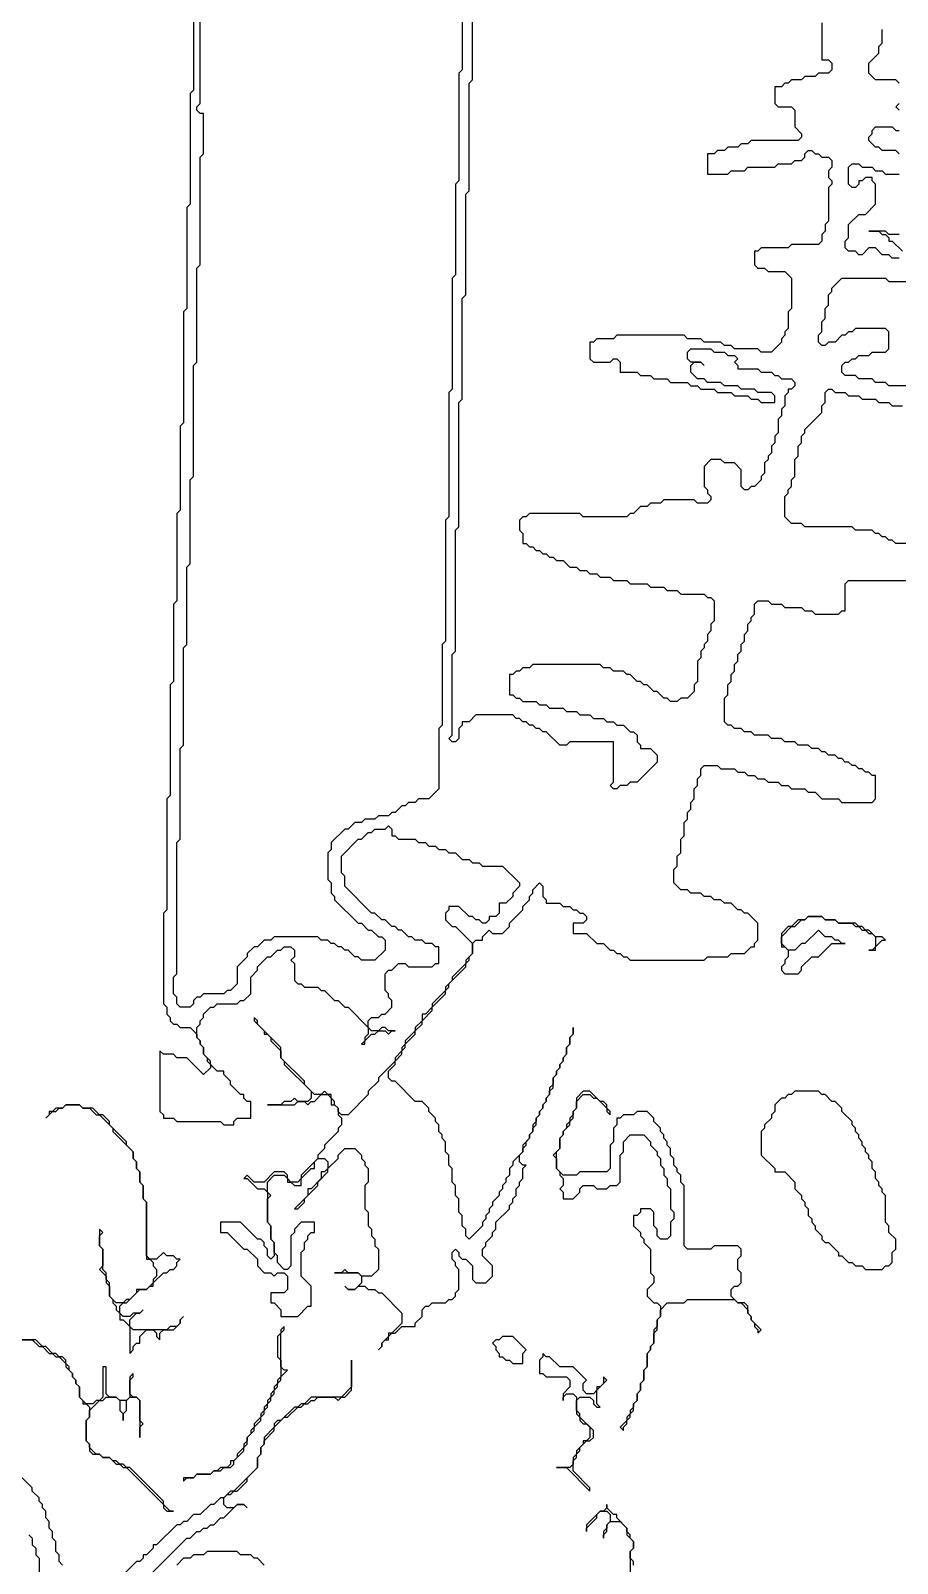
# Model space of a CAD drawing. Header units: metres. Extents: x 0 to 100, y 0 to 141.
# Drawn here: x 81.71 to 88.16, y 22.34 to 33.74 of the extents above; entities that cross this region are included whole.
import ezdxf

# ---------------------------------------------------------------- set-up
doc = ezdxf.new("R2010")
doc.units = ezdxf.units.M

msp = doc.modelspace()

# ---------------------------------------------------------------- linework, layer by layer
for points in [[(87.6, 33.8), (87.6, 33.525), (87.65, 33.525), (87.675, 33.5), (87.675, 33.45), (87.65, 33.425), (87.575, 33.425), (87.55, 33.4), (87.475, 33.4), (87.45, 33.375), (87.375, 33.375), (87.35, 33.35), (87.325, 33.35), (87.3, 33.325), (87.25, 33.325), (87.25, 33.2), (87.275, 33.175), (87.375, 33.175), (87.4, 33.15), (87.4, 33.025), (87.45, 32.975), (87.45, 32.95), (87.425, 32.925), (87.075, 32.925), (87.05, 32.9), (87, 32.9), (86.975, 32.875), (86.9, 32.875), (86.875, 32.85), (86.825, 32.85), (86.8, 32.825), (86.75, 32.825), (86.75, 32.675), (86.9, 32.675), (86.925, 32.7), (87.025, 32.7), (87.05, 32.725), (87.25, 32.725), (87.275, 32.75), (87.375, 32.75), (87.4, 32.775), (87.45, 32.775), (87.475, 32.8), (87.475, 32.825), (87.5, 32.85), (87.525, 32.85), (87.55, 32.825), (87.575, 32.825), (87.6, 32.8), (87.65, 32.8), (87.675, 32.775), (87.675, 32.725), (87.65, 32.7), (87.65, 32.65), (87.675, 32.625), (87.675, 32.6), (87.65, 32.575), (87.65, 32.325), (87.625, 32.3), (87.625, 32.25), (87.6, 32.225), (87.6, 32.175), (87.575, 32.15), (87.375, 32.15), (87.35, 32.125), (87.15, 32.125), (87.125, 32.1), (87.1, 32.1), (87.1, 32), (87.125, 31.975), (87.175, 31.975), (87.2, 31.95), (87.325, 31.95), (87.375, 31.9), (87.375, 31.675), (87.35, 31.65), (87.35, 31.525), (87.325, 31.5), (87.325, 31.475), (87.3, 31.45), (87.3, 31.425), (87.225, 31.35), (87.15, 31.35), (87.125, 31.375), (86.95, 31.375), (86.925, 31.4), (86.875, 31.4), (86.85, 31.425), (86.725, 31.425), (86.7, 31.45), (86.6, 31.45), (86.575, 31.475), (86.075, 31.475), (86.05, 31.45), (85.925, 31.45), (85.9, 31.425), (85.875, 31.425), (85.875, 31.3), (85.9, 31.275), (86.025, 31.275), (86.05, 31.3), (86.075, 31.3), (86.1, 31.275), (86.1, 31.2), (86.225, 31.2), (86.25, 31.175), (86.325, 31.175), (86.35, 31.15), (86.45, 31.15), (86.475, 31.125), (86.6, 31.125), (86.625, 31.1), (86.675, 31.1), (86.7, 31.075), (86.8, 31.075), (86.825, 31.05), (86.925, 31.05), (86.95, 31.025), (87.05, 31.025), (87.075, 31), (87.125, 31), (87.15, 30.975), (87.25, 30.975), (87.25, 31.025), (87.225, 31.05), (87.125, 31.05), (87.1, 31.075), (87, 31.075), (86.975, 31.1), (86.875, 31.1), (86.85, 31.125), (86.75, 31.125), (86.725, 31.15), (86.675, 31.15), (86.625, 31.2), (86.625, 31.25), (86.65, 31.275), (86.7, 31.275), (86.725, 31.25), (86.7, 31.275), (86.625, 31.275), (86.6, 31.3), (86.6, 31.35), (86.625, 31.375), (86.775, 31.375), (86.8, 31.35), (86.875, 31.35), (86.9, 31.325), (86.95, 31.325), (86.975, 31.3), (86.95, 31.275), (86.975, 31.25), (86.975, 31.225), (87.125, 31.225), (87.15, 31.2), (87.225, 31.2), (87.25, 31.175), (87.275, 31.175), (87.3, 31.15), (87.375, 31.15), (87.4, 31.125), (87.4, 31.1), (87.375, 31.075), (87.35, 31.075), (87.35, 31.05), (87.325, 31.025), (87.325, 30.95), (87.3, 30.925), (87.3, 30.875), (87.275, 30.85), (87.275, 30.75), (87.25, 30.725), (87.25, 30.675), (87.225, 30.65), (87.225, 30.6), (87.2, 30.575), (87.2, 30.55), (87.175, 30.525), (87.175, 30.45), (87.15, 30.425), (87.15, 30.4), (87.1, 30.35), (87.075, 30.35), (87.05, 30.325), (87.025, 30.325), (87, 30.35), (87, 30.475), (86.95, 30.525), (86.875, 30.525), (86.85, 30.55), (86.775, 30.55), (86.725, 30.5), (86.725, 30.35), (86.75, 30.325), (86.75, 30.3), (86.775, 30.275), (86.775, 30.25), (86.75, 30.225), (86.675, 30.225), (86.65, 30.25), (86.425, 30.25), (86.4, 30.225), (86.325, 30.225), (86.3, 30.2), (86.25, 30.2), (86.2, 30.15), (86.175, 30.15), (86.15, 30.125), (85.825, 30.125), (85.8, 30.15), (85.425, 30.15), (85.4, 30.125), (85.375, 30.125), (85.35, 30.1), (85.35, 30.025), (85.375, 30), (85.375, 29.925), (85.4, 29.925), (85.425, 29.9), (85.45, 29.9), (85.475, 29.875), (85.5, 29.875), (85.525, 29.85), (85.55, 29.85), (85.575, 29.825), (85.6, 29.825), (85.625, 29.8), (85.675, 29.8), (85.725, 29.75), (85.775, 29.75), (85.8, 29.725), (85.85, 29.725), (85.875, 29.7), (85.925, 29.7), (85.95, 29.675), (86.025, 29.675), (86.05, 29.65), (86.15, 29.65), (86.175, 29.625), (86.3, 29.625), (86.325, 29.6), (86.425, 29.6), (86.45, 29.575), (86.525, 29.575), (86.55, 29.55), (86.725, 29.55), (86.75, 29.525), (86.775, 29.525), (86.8, 29.5), (86.8, 29.35), (86.775, 29.325), (86.775, 29.275), (86.75, 29.25), (86.75, 29.2), (86.725, 29.175), (86.725, 29.15), (86.7, 29.125), (86.7, 29.075), (86.675, 29.05), (86.675, 28.9), (86.65, 28.875), (86.65, 28.825), (86.6, 28.775), (86.55, 28.775), (86.525, 28.75), (86.475, 28.75), (86.45, 28.775), (86.425, 28.775), (86.375, 28.825), (86.35, 28.825), (86.3, 28.875), (86.275, 28.875), (86.25, 28.9), (86.225, 28.9), (86.175, 28.95), (86.15, 28.95), (86.125, 28.975), (86.05, 28.975), (86.025, 29), (85.975, 29), (85.95, 29.025), (85.45, 29.025), (85.425, 29), (85.375, 29), (85.35, 28.975), (85.325, 28.975), (85.3, 28.95), (85.275, 28.95), (85.275, 28.8), (85.3, 28.8), (85.325, 28.775), (85.35, 28.775), (85.375, 28.75), (85.475, 28.75), (85.5, 28.725), (85.55, 28.725), (85.575, 28.7), (85.675, 28.7), (85.7, 28.675), (85.775, 28.675), (85.8, 28.65), (85.875, 28.65), (85.9, 28.625), (85.975, 28.625), (86, 28.6), (86.05, 28.6), (86.075, 28.575), (86.125, 28.575), (86.175, 28.525), (86.2, 28.525), (86.225, 28.5), (86.225, 28.45), (86.25, 28.425), (86.25, 28.4), (86.325, 28.4), (86.375, 28.35), (86.375, 28.3), (86.225, 28.15), (86.175, 28.15), (86.15, 28.125), (86.1, 28.125), (86.075, 28.1), (86.05, 28.1), (86.025, 28.125), (86.05, 28.15), (86.05, 28.45), (85.725, 28.45), (85.7, 28.425), (85.65, 28.425), (85.55, 28.525), (85.525, 28.525), (85.5, 28.55), (85.475, 28.55), (85.45, 28.575), (85.425, 28.575), (85.4, 28.6), (85.375, 28.6), (85.35, 28.625), (85.325, 28.625), (85.3, 28.65), (85.025, 28.65), (84.975, 28.6), (84.925, 28.6), (84.925, 28.575), (84.9, 28.55), (84.9, 28.475), (84.875, 28.45), (84.85, 28.45), (84.825, 28.475), (84.85, 28.5), (84.85, 29.1), (84.875, 29.125), (84.875, 30.025), (84.9, 30.05), (84.9, 30.975), (84.925, 31), (84.925, 31.75), (84.95, 31.775), (84.95, 32.525), (84.975, 32.55), (84.975, 33.35), (85, 33.375), (85, 34.625)], [(84.925, 34.1), (84.925, 33.45), (84.9, 33.425), (84.9, 32.625), (84.875, 32.6), (84.875, 31.925), (84.85, 31.9), (84.85, 31.075), (84.825, 31.05), (84.825, 30.125), (84.8, 30.1), (84.8, 29.2), (84.775, 29.175), (84.775, 28.575), (84.75, 28.55), (84.75, 28.1), (84.675, 28.025), (84.6, 28.025), (84.575, 28), (84.525, 28), (84.5, 27.975), (84.475, 27.975), (84.425, 27.925), (84.4, 27.925), (84.375, 27.9), (84.3, 27.9), (84.275, 27.875), (84.2, 27.875), (84.175, 27.85), (84.125, 27.85), (84.075, 27.8), (84.05, 27.8), (83.95, 27.7), (83.95, 27.65), (83.925, 27.625), (83.925, 27.425), (83.95, 27.4), (83.95, 27.325), (83.975, 27.3), (83.975, 27.275), (84.15, 27.1), (84.175, 27.1), (84.225, 27.05), (84.25, 27.05), (84.3, 27), (84.325, 27), (84.35, 26.975), (84.35, 26.9), (84.275, 26.825), (84.175, 26.825), (84.15, 26.85), (84.125, 26.85), (84.075, 26.9), (84.05, 26.9), (84.025, 26.925), (84, 26.925), (83.975, 26.95), (83.95, 26.95), (83.925, 26.975), (83.875, 26.975), (83.85, 27), (83.525, 27), (83.5, 26.975), (83.45, 26.975), (83.4, 26.925), (83.375, 26.925), (83.325, 26.875), (83.325, 26.85), (83.25, 26.775), (83.25, 26.65), (83.2, 26.6), (83.175, 26.6), (83.15, 26.575), (83, 26.575), (82.975, 26.55), (82.95, 26.55), (82.925, 26.525), (82.925, 26.5), (82.9, 26.475), (82.825, 26.475), (82.8, 26.5), (82.8, 26.55), (82.775, 26.575), (82.775, 26.7), (82.8, 26.725), (82.8, 27.7), (82.825, 27.725), (82.825, 28.4), (82.85, 28.425), (82.85, 29.15), (82.875, 29.175), (82.875, 29.75), (82.9, 29.775), (82.9, 30.4), (82.925, 30.425), (82.925, 31.25), (82.95, 31.275), (82.95, 31.975), (82.975, 32), (82.975, 32.8), (83, 32.825), (83, 33.125), (82.975, 33.125), (82.95, 33.15), (82.95, 33.175), (82.975, 33.2), (82.975, 33.875)], [(82.925, 33.925), (82.925, 33.3), (82.9, 33.275), (82.9, 32.45), (82.875, 32.425), (82.875, 31.675), (82.85, 31.65), (82.85, 30.825), (82.825, 30.8), (82.825, 30.175), (82.8, 30.15), (82.8, 29.5), (82.775, 29.475), (82.775, 28.9), (82.75, 28.875), (82.75, 28.05), (82.725, 28.025), (82.725, 27.2), (82.7, 27.175), (82.7, 26.5), (82.725, 26.475), (82.725, 26.425), (82.75, 26.4), (82.75, 26.375), (82.775, 26.35), (82.8, 26.35), (82.825, 26.325), (82.9, 26.325), (82.95, 26.275), (82.95, 26.25), (82.975, 26.225), (82.975, 26.2), (83, 26.175), (83, 26.125), (83.025, 26.1), (83.025, 26.075), (83.05, 26.05), (83.05, 26.025), (83, 25.975), (82.875, 26.1), (82.8, 26.1), (82.775, 26.125), (82.7, 26.125), (82.675, 26.15), (82.675, 25.7), (82.7, 25.675), (82.7, 25.65), (82.775, 25.65), (82.8, 25.625), (83.125, 25.625), (83.15, 25.6), (83.225, 25.6), (83.225, 25.625), (83.25, 25.65), (83.35, 25.65), (83.35, 25.775), (83.325, 25.775), (83.3, 25.8), (83.3, 25.825), (83.275, 25.825), (83.2, 25.9), (83.2, 25.925), (83.15, 25.975), (83.15, 26), (83.1, 26), (83.05, 26.05), (83.05, 26.075), (83, 26.125), (83, 26.175), (82.975, 26.2), (82.975, 26.225), (82.95, 26.25), (82.95, 26.325), (82.975, 26.35), (82.975, 26.375), (83, 26.4), (83, 26.425), (83.05, 26.475), (83.075, 26.475), (83.1, 26.5), (83.25, 26.5), (83.275, 26.525), (83.3, 26.525), (83.35, 26.575), (83.35, 26.7), (83.4, 26.75), (83.4, 26.775), (83.475, 26.85), (83.5, 26.85), (83.55, 26.9), (83.575, 26.9), (83.6, 26.925), (83.65, 26.925), (83.675, 26.9), (83.675, 26.85), (83.65, 26.825), (83.675, 26.8), (83.675, 26.675), (83.7, 26.65), (83.725, 26.65), (83.75, 26.625), (83.85, 26.625), (83.875, 26.6), (83.9, 26.6), (83.975, 26.525), (84, 26.525), (84.05, 26.475), (84.075, 26.475), (84.225, 26.325), (84.225, 26.275), (84.2, 26.25), (84.2, 26.225), (84.175, 26.2), (84.2, 26.2), (84.2, 26.225), (84.25, 26.275), (84.275, 26.275), (84.3, 26.3), (84.35, 26.3), (84.375, 26.275), (84.4, 26.3), (84.425, 26.3), (84.375, 26.3), (84.35, 26.325), (84.325, 26.325), (84.3, 26.3), (84.25, 26.3), (84.225, 26.325), (84.225, 26.375), (84.25, 26.4), (84.3, 26.4), (84.325, 26.425), (84.35, 26.425), (84.4, 26.475), (84.4, 26.525), (84.375, 26.55), (84.375, 26.575), (84.35, 26.6), (84.35, 26.725), (84.375, 26.75), (84.4, 26.75), (84.45, 26.8), (84.5, 26.8), (84.525, 26.775), (84.7, 26.775), (84.725, 26.8), (84.75, 26.8), (84.75, 26.925), (84.725, 26.925), (84.7, 26.95), (84.65, 26.95), (84.625, 26.975), (84.575, 26.975), (84.55, 27), (84.525, 27), (84.475, 27.05), (84.45, 27.05), (84.425, 27.075), (84.4, 27.075), (84.35, 27.125), (84.325, 27.125), (84.275, 27.175), (84.25, 27.175), (84.05, 27.375), (84.05, 27.45), (84.025, 27.475), (84.025, 27.6), (84.15, 27.725), (84.175, 27.725), (84.225, 27.775), (84.25, 27.775), (84.275, 27.8), (84.35, 27.8), (84.375, 27.825), (84.4, 27.8), (84.4, 27.75), (84.425, 27.75), (84.45, 27.725), (84.575, 27.725), (84.6, 27.7), (84.65, 27.7), (84.675, 27.675), (84.725, 27.675), (84.75, 27.65), (84.8, 27.65), (84.825, 27.625), (84.875, 27.625), (84.925, 27.575), (84.975, 27.575), (85, 27.55), (85.05, 27.55), (85.075, 27.525), (85.225, 27.525), (85.35, 27.4), (85.35, 27.375), (85.3, 27.325), (85.3, 27.3), (85.25, 27.25), (85.2, 27.25), (85.2, 27.175), (85.175, 27.15), (85.125, 27.15), (85.125, 27.125), (85.1, 27.1), (85.075, 27.1), (85.05, 27.125), (85.025, 27.125), (85, 27.15), (84.975, 27.15), (84.9, 27.225), (84.825, 27.225), (84.825, 27.2), (84.8, 27.175), (84.8, 27.125), (84.85, 27.075), (84.875, 27.075), (85, 26.95), (85, 26.875), (84.95, 26.825), (84.95, 26.8), (84.85, 26.7), (84.85, 26.675), (84.8, 26.625), (84.8, 26.6), (84.7, 26.5), (84.7, 26.475), (84.65, 26.425), (84.625, 26.425), (84.625, 26.375), (84.575, 26.325), (84.575, 26.3), (84.5, 26.225), (84.5, 26.2), (84.475, 26.175), (84.475, 26.15), (84.425, 26.1), (84.425, 26.075), (84.3, 25.95), (84.3, 25.925), (84.225, 25.85), (84.225, 25.825), (84.075, 25.675), (84.025, 25.675), (84, 25.7), (84, 25.725), (83.975, 25.75), (83.975, 25.775), (83.95, 25.8), (83.95, 25.825), (83.925, 25.825), (83.9, 25.85), (83.875, 25.825), (83.825, 25.825), (83.75, 25.9), (83.75, 25.925), (83.575, 26.1), (83.575, 26.175), (83.4, 26.35), (83.4, 26.375), (83.375, 26.4), (83.375, 26.375), (83.45, 26.3), (83.45, 26.275), (83.475, 26.275), (83.5, 26.25), (83.5, 26.225), (83.575, 26.15), (83.575, 26.1), (83.6, 26.075), (83.6, 26.05), (83.8, 25.85), (83.8, 25.8), (83.775, 25.775), (83.7, 25.775), (83.675, 25.8), (83.65, 25.775), (83.6, 25.775), (83.575, 25.75), (83.475, 25.75), (83.675, 25.75), (83.7, 25.775), (83.75, 25.775), (83.775, 25.75), (83.8, 25.775), (83.825, 25.775), (83.875, 25.825), (83.925, 25.825), (83.95, 25.8), (83.95, 25.75), (83.975, 25.75), (84, 25.725), (84, 25.675), (84.025, 25.65), (84.025, 25.6), (84, 25.575), (84, 25.55), (83.9, 25.45), (83.9, 25.425), (83.85, 25.375), (83.85, 25.35), (83.725, 25.225), (83.725, 25.2), (83.7, 25.175), (83.65, 25.175), (83.625, 25.2), (83.625, 25.225), (83.6, 25.25), (83.525, 25.25), (83.45, 25.175), (83.375, 25.175), (83.325, 25.225), (83.3, 25.2), (83.325, 25.2), (83.4, 25.125), (83.45, 25.125), (83.475, 25.1), (83.475, 24.875), (83.5, 24.85), (83.5, 24.75), (83.525, 24.725), (83.525, 24.625), (83.5, 24.6), (83.475, 24.625), (83.475, 24.675), (83.45, 24.7), (83.45, 24.725), (83.425, 24.75), (83.4, 24.75), (83.275, 24.875), (83.125, 24.875), (83.125, 24.8), (83.175, 24.8), (83.3, 24.675), (83.325, 24.675), (83.4, 24.6), (83.4, 24.55), (83.45, 24.5), (83.5, 24.5), (83.525, 24.475), (83.55, 24.5), (83.6, 24.5), (83.625, 24.475), (83.625, 24.375), (83.6, 24.35), (83.5, 24.35), (83.5, 24.275), (83.525, 24.275), (83.575, 24.225), (83.575, 24.175), (83.7, 24.175), (83.775, 24.25), (83.8, 24.25), (83.8, 24.4), (83.725, 24.475), (83.725, 24.65), (83.75, 24.675), (83.75, 24.725), (83.775, 24.75), (83.775, 24.775), (83.8, 24.8), (83.825, 24.8), (83.825, 24.875), (83.725, 24.875), (83.675, 24.825), (83.675, 24.8), (83.65, 24.775), (83.65, 24.55), (83.625, 24.525), (83.6, 24.525), (83.55, 24.575), (83.55, 24.625), (83.525, 24.65), (83.525, 24.725), (83.5, 24.75), (83.5, 24.85), (83.475, 24.875), (83.475, 25.05), (83.5, 25.075), (83.475, 25.1), (83.475, 25.175), (83.525, 25.225), (83.6, 25.225), (83.625, 25.2), (83.625, 25.175), (83.65, 25.175), (83.675, 25.15), (83.725, 25.15), (83.725, 25.2), (83.8, 25.275), (83.825, 25.275), (83.825, 25.325), (83.85, 25.35), (83.9, 25.35), (83.925, 25.325), (83.925, 25.275), (83.9, 25.25), (83.875, 25.25), (83.875, 25.2), (83.8, 25.125), (83.775, 25.125), (83.775, 25.075), (83.675, 24.975), (83.7, 24.975), (83.75, 25.025), (83.75, 25.05), (83.85, 25.15), (83.85, 25.175), (83.925, 25.25), (83.925, 25.275), (84, 25.35), (84, 25.375), (84.05, 25.425), (84.125, 25.425), (84.175, 25.375), (84.175, 25.35), (84.2, 25.325), (84.2, 25.3), (84.225, 25.275), (84.225, 25.175), (84.2, 25.15), (84.2, 24.975), (84.225, 24.95), (84.225, 24.85), (84.25, 24.825), (84.25, 24.775), (84.275, 24.75), (84.275, 24.7), (84.3, 24.675), (84.3, 24.525), (84.25, 24.475), (84.175, 24.475), (84.15, 24.5), (84.075, 24.5), (84.05, 24.525), (84.025, 24.5), (83.975, 24.5), (84.15, 24.5), (84.175, 24.475), (84.175, 24.425), (84.125, 24.375), (84.075, 24.375), (84.05, 24.4), (84.075, 24.375), (84.125, 24.375), (84.15, 24.4), (84.2, 24.4), (84.225, 24.375), (84.275, 24.375), (84.3, 24.35), (84.325, 24.35), (84.475, 24.2), (84.475, 24.125), (84.4, 24.05), (84.375, 24.05), (84.375, 24.025), (84.325, 23.975), (84.325, 23.95), (84.3, 23.925), (84.325, 23.95), (84.325, 23.975), (84.35, 24), (84.375, 24), (84.375, 24.025), (84.4, 24.05), (84.425, 24.05), (84.475, 24.1), (84.575, 24.1), (84.575, 24.125), (84.625, 24.175), (84.625, 24.225), (84.65, 24.25), (84.675, 24.25), (84.7, 24.275), (84.8, 24.275), (84.825, 24.3), (84.85, 24.3), (84.875, 24.325), (84.875, 24.35), (84.9, 24.375), (84.9, 24.525), (84.875, 24.55), (84.875, 24.575), (84.85, 24.6), (84.85, 24.65), (84.875, 24.675), (84.9, 24.65), (84.9, 24.625), (84.925, 24.6), (84.95, 24.6), (85, 24.55), (85, 24.45), (85.025, 24.425), (85.1, 24.425), (85.15, 24.475), (85.15, 24.55), (85.075, 24.625), (85.075, 24.675), (85.1, 24.7), (85.1, 24.725), (85.15, 24.775), (85.15, 24.8), (85.175, 24.825), (85.175, 24.875), (85.275, 24.975), (85.275, 25), (85.3, 25.025), (85.3, 25.05), (85.325, 25.075), (85.325, 25.125), (85.35, 25.15), (85.35, 25.175), (85.375, 25.2), (85.375, 25.275), (85.4, 25.3), (85.375, 25.3), (85.35, 25.325), (85.35, 25.375), (85.375, 25.4), (85.375, 25.425), (85.4, 25.45), (85.4, 25.475), (85.425, 25.5), (85.425, 25.525), (85.45, 25.55), (85.45, 25.575), (85.475, 25.6), (85.475, 25.65), (85.5, 25.675), (85.5, 25.7), (85.525, 25.725), (85.525, 25.75), (85.55, 25.775), (85.55, 25.8), (85.575, 25.825), (85.575, 25.85), (85.6, 25.875), (85.6, 25.95), (85.625, 25.975), (85.625, 26), (85.65, 26.025), (85.65, 26.05), (85.675, 26.075), (85.675, 26.1), (85.7, 26.125), (85.7, 26.175), (85.725, 26.2), (85.725, 26.25), (85.75, 26.275), (85.75, 26.325), (85.75, 26.275), (85.725, 26.25), (85.725, 26.2), (85.7, 26.175), (85.7, 26.125), (85.675, 26.1), (85.675, 26.075), (85.65, 26.05), (85.65, 26.025), (85.625, 26), (85.625, 25.975), (85.6, 25.95), (85.6, 25.9), (85.575, 25.875), (85.575, 25.825), (85.55, 25.8), (85.55, 25.775), (85.525, 25.75), (85.525, 25.725), (85.5, 25.7), (85.5, 25.675), (85.475, 25.65), (85.475, 25.625), (85.45, 25.6), (85.45, 25.55), (85.425, 25.525), (85.425, 25.5), (85.375, 25.45), (85.375, 25.4), (85.3, 25.325), (85.3, 25.3), (85.275, 25.275), (85.275, 25.225), (85.25, 25.2), (85.25, 25.175), (85.225, 25.15), (85.225, 25.125), (85.2, 25.1), (85.2, 25.075), (85.15, 25.025), (85.15, 25), (85.125, 24.975), (85.125, 24.95), (85.1, 24.925), (85.1, 24.9), (85.075, 24.875), (85.075, 24.85), (84.975, 24.75), (84.95, 24.775), (84.95, 24.825), (84.925, 24.85), (84.925, 24.925), (84.9, 24.95), (84.9, 25.05), (84.875, 25.075), (84.875, 25.15), (84.85, 25.175), (84.85, 25.275), (84.825, 25.3), (84.825, 25.375), (84.8, 25.4), (84.8, 25.475), (84.775, 25.5), (84.775, 25.525), (84.75, 25.55), (84.75, 25.6), (84.725, 25.625), (84.725, 25.65), (84.675, 25.7), (84.675, 25.725), (84.625, 25.775), (84.575, 25.775), (84.425, 25.925), (84.4, 25.925), (84.375, 25.95), (84.375, 26), (84.425, 26.05), (84.425, 26.075), (84.475, 26.125), (84.475, 26.15), (84.5, 26.175), (84.5, 26.2), (84.575, 26.275), (84.575, 26.3), (84.625, 26.35), (84.625, 26.375), (84.7, 26.45), (84.7, 26.475), (84.8, 26.575), (84.8, 26.6), (84.825, 26.625), (84.825, 26.65), (84.95, 26.775), (84.95, 26.8), (84.975, 26.825), (84.975, 26.85), (85, 26.875), (85, 26.95), (85.025, 26.975), (85.075, 26.975), (85.075, 27), (85.125, 27.05), (85.15, 27.025), (85.225, 27.025), (85.275, 27.075), (85.275, 27.1), (85.375, 27.2), (85.375, 27.225), (85.425, 27.275), (85.425, 27.3), (85.45, 27.325), (85.45, 27.35), (85.5, 27.4), (85.525, 27.375), (85.525, 27.3), (85.55, 27.275), (85.55, 27.25), (85.65, 27.25), (85.675, 27.225), (85.725, 27.225), (85.75, 27.2), (85.775, 27.2), (85.8, 27.175), (85.825, 27.175), (85.85, 27.15), (85.85, 27.125), (85.825, 27.1), (85.75, 27.1), (85.75, 27.025), (85.85, 27.025), (85.925, 26.95), (85.975, 26.95), (86.025, 26.9), (86.05, 26.9), (86.075, 26.875), (86.1, 26.875), (86.125, 26.85), (86.15, 26.85), (86.175, 26.825), (86.725, 26.825), (86.75, 26.85), (86.9, 26.85), (86.925, 26.875), (87.025, 26.875), (87.075, 26.925), (87.1, 26.925), (87.1, 26.95), (87.125, 26.975), (87.125, 27.1), (87.05, 27.175), (87.025, 27.175), (87, 27.2), (86.975, 27.2), (86.925, 27.25), (86.875, 27.25), (86.85, 27.275), (86.8, 27.275), (86.775, 27.3), (86.725, 27.3), (86.7, 27.325), (86.625, 27.325), (86.6, 27.35), (86.55, 27.35), (86.5, 27.4), (86.5, 27.5), (86.525, 27.525), (86.525, 27.6), (86.55, 27.625), (86.55, 27.725), (86.575, 27.75), (86.575, 27.85), (86.6, 27.875), (86.6, 27.925), (86.625, 27.95), (86.625, 28), (86.65, 28.025), (86.65, 28.1), (86.675, 28.125), (86.675, 28.175), (86.7, 28.2), (86.7, 28.25), (86.725, 28.275), (86.825, 28.275), (86.85, 28.25), (86.95, 28.25), (86.975, 28.225), (87.025, 28.225), (87.05, 28.2), (87.1, 28.2), (87.125, 28.175), (87.175, 28.175), (87.2, 28.15), (87.275, 28.15), (87.3, 28.125), (87.35, 28.125), (87.375, 28.1), (87.475, 28.1), (87.5, 28.075), (87.55, 28.075), (87.6, 28.025), (87.725, 28.025), (87.75, 28), (87.975, 28), (88, 28.025), (88, 28.2), (87.975, 28.2), (87.95, 28.225), (87.925, 28.225), (87.9, 28.25), (87.875, 28.25), (87.85, 28.275), (87.825, 28.275), (87.8, 28.3), (87.775, 28.3), (87.75, 28.325), (87.725, 28.325), (87.7, 28.35), (87.65, 28.35), (87.625, 28.375), (87.6, 28.375), (87.575, 28.4), (87.525, 28.4), (87.5, 28.425), (87.425, 28.425), (87.4, 28.45), (87.325, 28.45), (87.3, 28.475), (87.225, 28.475), (87.2, 28.5), (87.1, 28.5), (87.075, 28.525), (87.025, 28.525), (87, 28.55), (86.95, 28.55), (86.925, 28.575), (86.9, 28.575), (86.875, 28.6), (86.875, 28.775), (86.9, 28.8), (86.9, 28.875), (86.925, 28.9), (86.925, 28.95), (86.95, 28.975), (86.95, 29.025), (86.975, 29.05), (86.975, 29.1), (87, 29.125), (87, 29.175), (87.025, 29.2), (87.025, 29.25), (87.05, 29.275), (87.05, 29.325), (87.075, 29.35), (87.075, 29.375), (87.1, 29.4), (87.1, 29.475), (87.125, 29.5), (87.2, 29.5), (87.225, 29.475), (87.3, 29.475), (87.325, 29.45), (87.45, 29.45), (87.475, 29.425), (87.525, 29.425), (87.55, 29.4), (87.725, 29.4), (87.75, 29.425), (87.775, 29.425), (87.775, 29.625), (87.8, 29.65), (88.575, 29.65)], [(88.175, 33.35), (88.15, 33.375), (88, 33.375), (87.95, 33.425), (87.95, 33.5), (88.025, 33.575), (88.025, 33.625), (88.05, 33.65), (88.05, 33.75)], [(88.175, 33.15), (88.15, 33.175), (88.175, 33.2)], [(88.175, 32.825), (88.15, 32.85), (88.05, 32.85), (88.025, 32.875), (88, 32.875), (87.95, 32.925), (87.95, 32.95), (87.975, 32.975), (87.975, 33), (88, 33.025), (88.125, 33.025), (88.15, 33), (88.175, 33)], [(88.175, 32.05), (88.125, 32.05), (88.1, 32.075), (88.05, 32.075), (88, 32.125), (87.95, 32.125), (87.9, 32.075), (87.875, 32.075), (87.85, 32.1), (87.8, 32.1), (87.775, 32.125), (87.775, 32.175), (87.8, 32.2), (87.8, 32.3), (87.875, 32.375), (87.925, 32.375), (88, 32.45), (88, 32.6), (87.975, 32.625), (87.975, 32.65), (87.925, 32.65), (87.9, 32.625), (87.875, 32.625), (87.875, 32.6), (87.85, 32.575), (87.825, 32.575), (87.8, 32.6), (87.8, 32.725), (87.825, 32.75), (87.875, 32.75), (87.9, 32.725), (87.975, 32.725), (88, 32.7), (88.05, 32.7), (88.075, 32.675), (88.175, 32.675)], [(88.175, 32.225), (88.1, 32.225), (88.075, 32.25), (87.95, 32.25), (88.025, 32.25), (88.05, 32.225), (88.075, 32.225), (88.1, 32.2), (88.1, 32.175), (88.125, 32.175), (88.2, 32.1)], [(88.225, 31.1), (88.1, 31.1), (88.075, 31.125), (88, 31.125), (87.975, 31.15), (87.875, 31.15), (87.85, 31.175), (87.775, 31.175), (87.75, 31.2), (87.75, 31.25), (87.775, 31.275), (87.8, 31.275), (87.825, 31.3), (87.85, 31.3), (87.875, 31.325), (87.95, 31.325), (87.975, 31.35), (88.075, 31.35), (88.1, 31.375), (88.1, 31.5), (88.075, 31.525), (87.85, 31.525), (87.825, 31.5), (87.8, 31.5), (87.775, 31.475), (87.75, 31.475), (87.7, 31.425), (87.65, 31.425), (87.625, 31.4), (87.6, 31.4), (87.575, 31.425), (87.575, 31.475), (87.6, 31.5), (87.6, 31.575), (87.625, 31.6), (87.625, 31.675), (87.65, 31.7), (87.65, 31.775), (87.675, 31.8), (87.675, 31.825), (87.75, 31.9), (88.075, 31.9), (88.1, 31.875), (88.275, 31.875)], [(88.4, 29.925), (88.15, 29.925), (88.125, 29.95), (88.1, 29.95), (88.075, 29.975), (88.05, 29.975), (88.025, 30), (88, 30), (87.975, 30.025), (87.85, 30.025), (87.825, 30.05), (87.475, 30.05), (87.45, 30.075), (87.375, 30.075), (87.325, 30.125), (87.325, 30.275), (87.35, 30.3), (87.35, 30.325), (87.375, 30.35), (87.375, 30.4), (87.4, 30.425), (87.4, 30.55), (87.425, 30.575), (87.425, 30.65), (87.45, 30.675), (87.45, 30.725), (87.475, 30.75), (87.475, 30.775), (87.6, 30.9), (87.6, 30.95), (87.625, 30.975), (87.625, 31.05), (87.65, 31.075), (87.675, 31.075), (87.7, 31.05), (87.775, 31.05), (87.8, 31.025), (87.875, 31.025), (87.9, 31), (88, 31), (88.025, 30.975), (88.1, 30.975), (88.125, 30.95), (88.2, 30.95)], [(81.65, 24), (81.725, 24), (81.775, 23.95), (81.8, 23.95), (81.85, 23.9), (81.875, 23.9), (81.9, 23.875), (81.925, 23.875), (81.975, 23.825), (81.975, 23.8), (82.025, 23.75), (82.025, 23.725), (82.05, 23.7), (82.05, 23.675), (82.075, 23.65), (82.075, 23.575), (82.1, 23.55), (82.1, 23.525), (82.125, 23.525), (82.15, 23.5), (82.15, 23.425), (82.125, 23.4), (82.125, 23.25), (82.15, 23.225), (82.15, 23.175), (82.175, 23.15), (82.225, 23.15), (82.25, 23.125), (82.3, 23.125), (82.35, 23.075), (82.375, 23.075), (82.4, 23.05), (82.425, 23.05), (82.7, 22.775), (82.7, 22.75), (82.725, 22.725), (82.775, 22.725), (82.75, 22.725), (82.7, 22.775), (82.7, 22.8), (82.45, 23.05), (82.425, 23.05), (82.4, 23.075), (82.375, 23.075), (82.35, 23.1), (82.325, 23.1), (82.3, 23.125), (82.25, 23.125), (82.225, 23.15), (82.2, 23.15), (82.15, 23.2), (82.15, 23.225), (82.125, 23.25), (82.125, 23.4), (82.15, 23.425), (82.15, 23.475), (82.225, 23.55), (82.25, 23.55), (82.275, 23.575), (82.35, 23.575), (82.375, 23.55), (82.375, 23.475), (82.4, 23.45), (82.4, 23.4), (82.4, 23.45), (82.425, 23.475), (82.425, 23.55), (82.45, 23.575), (82.5, 23.575), (82.525, 23.55), (82.525, 23.275), (82.525, 23.35), (82.55, 23.375), (82.525, 23.4), (82.525, 23.55), (82.5, 23.575), (82.475, 23.575), (82.45, 23.6), (82.45, 23.7), (82.475, 23.725), (82.475, 23.75), (82.45, 23.725), (82.45, 23.575), (82.425, 23.55), (82.375, 23.55), (82.35, 23.575), (82.3, 23.575), (82.275, 23.6), (82.275, 23.8), (82.25, 23.8), (82.25, 23.575), (82.225, 23.55), (82.2, 23.55), (82.175, 23.525), (82.125, 23.525), (82.075, 23.575), (82.075, 23.65), (82.05, 23.675), (82.05, 23.7), (82.025, 23.725), (82.025, 23.75), (82, 23.775), (82, 23.8), (81.975, 23.825), (81.975, 23.85), (81.95, 23.875), (81.925, 23.875), (81.9, 23.9), (81.875, 23.9), (81.825, 23.95), (81.8, 23.95), (81.75, 24), (81.65, 24)], [(82.6, 22.25), (82.875, 22.525), (82.9, 22.525), (82.95, 22.575), (82.975, 22.575), (83, 22.6), (83.025, 22.6), (83.05, 22.625), (83.075, 22.625), (83.125, 22.675), (83.15, 22.675), (83.25, 22.775), (83.3, 22.775), (83.325, 22.75), (83.3, 22.775), (83.25, 22.775), (83.225, 22.75), (83.175, 22.75), (83.15, 22.775), (83.15, 22.825), (83.175, 22.85), (83.2, 22.85), (83.225, 22.875), (83.25, 22.875), (83.325, 22.95), (83.325, 22.975), (83.4, 23.05), (83.4, 23.125), (83.425, 23.15), (83.425, 23.2), (83.45, 23.225), (83.45, 23.25), (83.525, 23.325), (83.525, 23.35), (83.6, 23.425), (83.625, 23.425), (83.7, 23.5), (83.725, 23.5), (83.75, 23.525), (83.775, 23.525), (83.8, 23.55), (83.825, 23.55), (83.85, 23.575), (83.975, 23.575), (84, 23.55), (84.025, 23.575), (84.05, 23.575), (84.1, 23.625), (84.1, 23.85), (84.1, 23.65), (84.025, 23.575), (83.8, 23.575), (83.75, 23.525), (83.725, 23.525), (83.7, 23.5), (83.675, 23.5), (83.575, 23.4), (83.55, 23.4), (83.525, 23.375), (83.525, 23.35), (83.45, 23.275), (83.45, 23.225), (83.425, 23.2), (83.425, 23.15), (83.4, 23.125), (83.4, 23.05), (83.225, 22.875), (83.2, 22.875), (83.15, 22.825), (83.125, 22.825), (83.075, 22.775), (83.05, 22.775), (82.975, 22.7), (82.925, 22.7), (82.875, 22.65), (82.85, 22.65), (82.825, 22.625), (82.8, 22.625), (82.65, 22.475), (82.625, 22.475), (82.625, 22.45), (82.575, 22.4), (82.55, 22.4), (82.55, 22.375), (82.525, 22.35), (82.5, 22.35), (82.325, 22.175)], [(81.95, 22.325), (81.925, 22.35), (81.925, 22.4), (81.9, 22.425), (81.9, 22.5), (81.875, 22.525), (81.875, 22.575), (81.85, 22.6), (81.85, 22.65), (81.825, 22.675), (81.825, 22.725), (81.8, 22.75), (81.8, 22.775), (81.775, 22.8), (81.775, 22.825), (81.725, 22.875), (81.725, 22.9), (81.65, 22.975)], [(86.2, 22.325), (86.2, 22.35), (86.175, 22.375), (86.175, 22.425), (86.2, 22.45), (86.2, 22.5), (86.175, 22.525), (86.175, 22.55), (86.15, 22.575), (86.15, 22.6), (86.075, 22.675), (86.075, 22.7), (86.05, 22.7), (86, 22.75), (86, 22.775), (86, 22.75), (85.975, 22.725), (85.95, 22.725), (85.85, 22.625), (85.85, 22.575), (85.85, 22.6), (85.925, 22.675), (85.925, 22.7), (85.95, 22.725), (86, 22.725), (86.025, 22.7), (86.025, 22.65), (86, 22.625), (86, 22.6), (85.975, 22.575), (85.975, 22.525), (85.975, 22.55), (86, 22.575), (86, 22.625), (86.025, 22.65), (86.1, 22.65), (86.15, 22.6), (86.15, 22.55), (86.2, 22.5), (86.2, 22.45), (86.175, 22.425), (86.175, 22.25)], [(81.7, 22.55), (81.725, 22.525), (81.725, 22.475), (81.75, 22.45), (81.75, 22.4), (81.775, 22.375), (81.775, 22.25)], [(83.45, 22.325), (83.4, 22.375), (83.375, 22.375), (83.35, 22.4), (83.275, 22.4), (83.25, 22.425), (83.025, 22.425), (83, 22.4), (82.925, 22.4), (82.9, 22.375), (82.85, 22.375), (82.8, 22.325)]]:
    msp.add_lwpolyline(points)
for points in [[(87.5, 27.15), (87.475, 27.125), (87.425, 27.125), (87.375, 27.075), (87.35, 27.075), (87.3, 27.025), (87.3, 26.925), (87.325, 26.925), (87.35, 26.9), (87.35, 26.85), (87.325, 26.825), (87.325, 26.8), (87.3, 26.775), (87.3, 26.75), (87.325, 26.725), (87.425, 26.725), (87.45, 26.75), (87.45, 26.775), (87.525, 26.85), (87.575, 26.85), (87.675, 26.95), (87.775, 26.95), (87.75, 26.95), (87.725, 26.975), (87.7, 26.975), (87.675, 27), (87.625, 27), (87.575, 27.05), (87.475, 26.95), (87.45, 26.95), (87.4, 26.9), (87.35, 26.9), (87.3, 26.95), (87.3, 27), (87.375, 27.075), (87.4, 27.075), (87.45, 27.125), (87.475, 27.125), (87.5, 27.15), (87.6, 27.15), (87.625, 27.125), (87.7, 27.125), (87.725, 27.1), (87.825, 27.1), (87.85, 27.075), (87.875, 27.075), (87.9, 27.05), (87.925, 27.05), (87.95, 27.025), (87.975, 27.025), (88, 27), (88, 26.925), (87.975, 26.9), (87.95, 26.9), (88, 26.9), (88, 26.925), (88.05, 26.975), (88.075, 26.975), (88.05, 27), (88, 27), (87.95, 27.05), (87.925, 27.05), (87.9, 27.075), (87.875, 27.075), (87.85, 27.1), (87.725, 27.1), (87.7, 27.125), (87.625, 27.125), (87.6, 27.15)], [(85.825, 25.85), (85.775, 25.8), (85.775, 25.725), (85.75, 25.7), (85.75, 25.675), (85.725, 25.65), (85.725, 25.625), (85.7, 25.6), (85.7, 25.575), (85.675, 25.55), (85.675, 25.525), (85.65, 25.5), (85.65, 25.425), (85.6, 25.375), (85.625, 25.35), (85.625, 25.275), (85.65, 25.25), (85.65, 25.225), (85.675, 25.2), (85.675, 25.15), (85.65, 25.125), (85.675, 25.1), (85.675, 25.05), (85.75, 25.05), (85.8, 25.1), (85.8, 25.125), (85.825, 25.15), (85.9, 25.15), (85.925, 25.125), (86, 25.125), (86.025, 25.15), (86.075, 25.15), (86.1, 25.175), (86.1, 25.375), (86.125, 25.4), (86.125, 25.475), (86.175, 25.525), (86.275, 25.525), (86.325, 25.475), (86.325, 25.45), (86.375, 25.4), (86.375, 25.375), (86.4, 25.35), (86.4, 25.3), (86.425, 25.275), (86.425, 25.225), (86.45, 25.2), (86.45, 25.15), (86.475, 25.125), (86.475, 24.975), (86.5, 24.95), (86.5, 24.9), (86.475, 24.875), (86.475, 24.775), (86.45, 24.75), (86.4, 24.75), (86.375, 24.775), (86.375, 24.825), (86.35, 24.85), (86.35, 24.95), (86.325, 24.975), (86.25, 24.975), (86.25, 24.95), (86.225, 24.925), (86.2, 24.925), (86.2, 24.85), (86.25, 24.8), (86.25, 24.775), (86.275, 24.75), (86.275, 24.725), (86.325, 24.675), (86.325, 24.5), (86.35, 24.475), (86.35, 24.425), (86.3, 24.375), (86.3, 24.325), (86.35, 24.275), (86.375, 24.275), (86.4, 24.25), (86.4, 24.175), (86.375, 24.15), (86.375, 24.1), (86.35, 24.075), (86.35, 23.975), (86.325, 23.95), (86.325, 23.925), (86.3, 23.9), (86.3, 23.8), (86.275, 23.775), (86.275, 23.7), (86.25, 23.675), (86.25, 23.625), (86.225, 23.6), (86.225, 23.55), (86.2, 23.525), (86.2, 23.5), (86.175, 23.475), (86.175, 23.45), (86.15, 23.425), (86.15, 23.4), (86.1, 23.35), (86.125, 23.325), (86.125, 23.35), (86.15, 23.375), (86.15, 23.4), (86.175, 23.425), (86.175, 23.45), (86.2, 23.475), (86.2, 23.525), (86.225, 23.55), (86.225, 23.6), (86.25, 23.625), (86.25, 23.675), (86.275, 23.7), (86.275, 23.775), (86.3, 23.8), (86.3, 23.9), (86.325, 23.925), (86.325, 23.95), (86.35, 23.975), (86.35, 24.05), (86.375, 24.075), (86.375, 24.15), (86.4, 24.175), (86.4, 24.225), (86.45, 24.275), (86.575, 24.275), (86.6, 24.3), (86.95, 24.3), (86.975, 24.275), (87, 24.275), (87.05, 24.225), (87.05, 24.2), (87.075, 24.175), (87.075, 24.15), (87.1, 24.125), (87.1, 24.1), (87.125, 24.075), (87.125, 24.05), (87.15, 24.075), (87.075, 24.15), (87.075, 24.175), (87.05, 24.2), (87.05, 24.25), (87.025, 24.275), (86.975, 24.275), (86.925, 24.325), (86.925, 24.375), (86.95, 24.4), (86.975, 24.4), (87, 24.425), (87, 24.5), (86.975, 24.525), (86.975, 24.6), (87, 24.625), (87, 24.675), (86.975, 24.7), (86.8, 24.7), (86.775, 24.675), (86.6, 24.675), (86.575, 24.7), (86.575, 25.15), (86.55, 25.175), (86.55, 25.225), (86.525, 25.25), (86.525, 25.275), (86.5, 25.3), (86.5, 25.35), (86.475, 25.375), (86.475, 25.425), (86.45, 25.45), (86.45, 25.475), (86.425, 25.5), (86.425, 25.525), (86.4, 25.55), (86.4, 25.575), (86.35, 25.625), (86.35, 25.65), (86.3, 25.7), (86.225, 25.7), (86.2, 25.675), (86.125, 25.675), (86.1, 25.65), (86.075, 25.65), (86.075, 25.6), (86.05, 25.575), (86.05, 25.475), (86.025, 25.45), (86.025, 25.275), (86, 25.25), (85.8, 25.25), (85.775, 25.225), (85.675, 25.225), (85.625, 25.275), (85.625, 25.4), (85.65, 25.425), (85.65, 25.5), (85.675, 25.525), (85.675, 25.55), (85.725, 25.6), (85.725, 25.625), (85.75, 25.65), (85.75, 25.7), (85.775, 25.725), (85.775, 25.775), (85.825, 25.825), (85.875, 25.825), (85.9, 25.8), (85.925, 25.8), (86, 25.725), (86, 25.7), (86.025, 25.675), (86.025, 25.7), (86, 25.725), (86, 25.75), (85.975, 25.775), (85.95, 25.775), (85.875, 25.85)], [(87.4, 25.85), (87.375, 25.825), (87.35, 25.825), (87.325, 25.8), (87.3, 25.8), (87.25, 25.75), (87.25, 25.7), (87.225, 25.675), (87.225, 25.65), (87.175, 25.6), (87.175, 25.575), (87.15, 25.55), (87.15, 25.375), (87.25, 25.275), (87.25, 25.25), (87.325, 25.25), (87.4, 25.175), (87.4, 25.125), (87.45, 25.075), (87.45, 25.05), (87.475, 25.025), (87.475, 25), (87.5, 24.975), (87.5, 24.925), (87.525, 24.9), (87.525, 24.875), (87.55, 24.85), (87.55, 24.825), (87.6, 24.775), (87.6, 24.75), (87.625, 24.725), (87.65, 24.725), (87.725, 24.65), (87.725, 24.625), (87.75, 24.625), (87.8, 24.575), (87.825, 24.575), (87.85, 24.55), (87.9, 24.55), (87.925, 24.525), (88.05, 24.525), (88.075, 24.55), (88.1, 24.55), (88.125, 24.575), (88.125, 24.65), (88.15, 24.675), (88.15, 24.75), (88.1, 24.8), (88.1, 24.85), (88.075, 24.875), (88.075, 25.075), (88.05, 25.1), (88.05, 25.125), (88.025, 25.15), (88.025, 25.175), (88, 25.2), (88, 25.25), (87.975, 25.275), (87.975, 25.325), (87.95, 25.35), (87.95, 25.375), (87.925, 25.4), (87.925, 25.425), (87.9, 25.45), (87.9, 25.475), (87.875, 25.5), (87.875, 25.525), (87.85, 25.55), (87.85, 25.575), (87.825, 25.6), (87.825, 25.625), (87.75, 25.7), (87.75, 25.725), (87.7, 25.775), (87.675, 25.775), (87.625, 25.825), (87.6, 25.825), (87.575, 25.85)], [(81.975, 25.75), (81.95, 25.725), (81.9, 25.725), (81.875, 25.7), (81.85, 25.7), (81.85, 25.675), (81.825, 25.65), (81.875, 25.7), (81.9, 25.7), (81.925, 25.725), (81.95, 25.725), (81.975, 25.75), (82.075, 25.75), (82.1, 25.725), (82.15, 25.725), (82.2, 25.675), (82.225, 25.675), (82.325, 25.575), (82.325, 25.55), (82.475, 25.4), (82.475, 25.35), (82.5, 25.325), (82.5, 25.275), (82.525, 25.25), (82.525, 25.175), (82.55, 25.15), (82.55, 25.05), (82.575, 25.025), (82.575, 24.6), (82.6, 24.6), (82.625, 24.575), (82.625, 24.55), (82.65, 24.525), (82.65, 24.475), (82.625, 24.45), (82.625, 24.425), (82.575, 24.375), (82.5, 24.375), (82.5, 24.35), (82.45, 24.3), (82.425, 24.3), (82.4, 24.275), (82.35, 24.275), (82.3, 24.325), (82.3, 24.425), (82.275, 24.45), (82.275, 24.5), (82.25, 24.525), (82.25, 24.675), (82.225, 24.7), (82.225, 24.775), (82.25, 24.8), (82.225, 24.825), (82.225, 24.7), (82.25, 24.675), (82.25, 24.55), (82.225, 24.525), (82.275, 24.475), (82.275, 24.425), (82.3, 24.4), (82.3, 24.325), (82.325, 24.3), (82.325, 24.275), (82.35, 24.25), (82.35, 24.225), (82.375, 24.2), (82.375, 24.15), (82.4, 24.15), (82.45, 24.1), (82.45, 23.9), (82.475, 23.925), (82.475, 23.95), (82.5, 23.975), (82.525, 23.975), (82.525, 24.025), (82.575, 24.075), (82.625, 24.075), (82.65, 24.05), (82.65, 24.025), (82.675, 24), (82.675, 24.05), (82.7, 24.075), (82.775, 24.075), (82.825, 24.125), (82.825, 24.15), (82.85, 24.175), (82.825, 24.15), (82.825, 24.125), (82.8, 24.1), (82.75, 24.1), (82.725, 24.075), (82.475, 24.075), (82.45, 24.1), (82.45, 24.15), (82.5, 24.2), (82.525, 24.2), (82.55, 24.225), (82.525, 24.2), (82.475, 24.2), (82.45, 24.175), (82.4, 24.175), (82.375, 24.2), (82.375, 24.25), (82.4, 24.275), (82.425, 24.275), (82.525, 24.375), (82.575, 24.375), (82.6, 24.4), (82.625, 24.4), (82.625, 24.425), (82.7, 24.5), (82.725, 24.5), (82.75, 24.525), (82.775, 24.525), (82.8, 24.55), (82.8, 24.575), (82.825, 24.6), (82.8, 24.6), (82.775, 24.625), (82.725, 24.625), (82.7, 24.65), (82.65, 24.6), (82.6, 24.6), (82.575, 24.625), (82.575, 25.025), (82.55, 25.05), (82.55, 25.15), (82.525, 25.175), (82.525, 25.25), (82.5, 25.275), (82.5, 25.325), (82.475, 25.35), (82.475, 25.4), (82.425, 25.45), (82.425, 25.475), (82.3, 25.6), (82.3, 25.625), (82.25, 25.675), (82.225, 25.675), (82.175, 25.725), (82.1, 25.725), (82.075, 25.75)], [(83.6, 24.1), (83.575, 24.075), (83.575, 24.05), (83.55, 24.025), (83.55, 23.875), (83.575, 23.85), (83.575, 23.725), (83.55, 23.7), (83.55, 23.675), (83.525, 23.65), (83.525, 23.625), (83.5, 23.6), (83.5, 23.575), (83.475, 23.55), (83.475, 23.525), (83.45, 23.5), (83.45, 23.475), (83.425, 23.45), (83.425, 23.425), (83.375, 23.375), (83.375, 23.35), (83.35, 23.325), (83.35, 23.3), (83.325, 23.275), (83.325, 23.25), (83.3, 23.225), (83.3, 23.2), (83.25, 23.15), (83.25, 23.125), (83.225, 23.1), (83.2, 23.1), (83.2, 23.075), (83.175, 23.05), (83.125, 23.05), (83.1, 23.025), (83.075, 23.025), (83.05, 23), (82.95, 23), (82.925, 22.975), (82.85, 22.975), (82.85, 22.95), (82.875, 22.975), (82.925, 22.975), (82.95, 23), (83.05, 23), (83.075, 23.025), (83.125, 23.025), (83.15, 23.05), (83.2, 23.05), (83.225, 23.075), (83.225, 23.1), (83.3, 23.175), (83.3, 23.2), (83.325, 23.225), (83.325, 23.275), (83.375, 23.325), (83.375, 23.35), (83.425, 23.4), (83.425, 23.425), (83.45, 23.45), (83.45, 23.475), (83.475, 23.5), (83.475, 23.525), (83.5, 23.55), (83.5, 23.575), (83.525, 23.6), (83.525, 23.625), (83.55, 23.65), (83.55, 23.675), (83.575, 23.7), (83.575, 23.725), (83.625, 23.775), (83.6, 23.775), (83.575, 23.8), (83.575, 24.05), (83.6, 24.075)], [(85.225, 24.025), (85.2, 24), (85.175, 24), (85.15, 23.975), (85.175, 23.95), (85.175, 23.925), (85.2, 23.9), (85.2, 23.875), (85.225, 23.875), (85.25, 23.85), (85.275, 23.85), (85.3, 23.825), (85.375, 23.825), (85.375, 23.9), (85.4, 23.925), (85.3, 24.025)], [(85.525, 23.9), (85.525, 23.875), (85.5, 23.85), (85.5, 23.75), (85.525, 23.75), (85.55, 23.725), (85.7, 23.725), (85.725, 23.7), (85.725, 23.65), (85.675, 23.6), (85.675, 23.55), (85.675, 23.575), (85.7, 23.6), (85.75, 23.6), (85.775, 23.575), (85.775, 23.45), (85.8, 23.425), (85.8, 23.4), (85.825, 23.375), (85.85, 23.375), (85.875, 23.35), (85.875, 23.275), (85.85, 23.25), (85.825, 23.25), (85.825, 23.225), (85.775, 23.175), (85.775, 23.15), (85.75, 23.125), (85.75, 23.075), (85.725, 23.05), (85.625, 23.05), (85.7, 23.05), (85.875, 22.875), (85.875, 22.9), (85.75, 23.025), (85.75, 23.1), (85.775, 23.125), (85.775, 23.15), (85.8, 23.175), (85.8, 23.2), (85.85, 23.25), (85.875, 23.25), (85.9, 23.275), (85.9, 23.325), (85.8, 23.425), (85.8, 23.45), (85.775, 23.475), (85.775, 23.55), (85.8, 23.575), (85.875, 23.575), (85.9, 23.55), (85.9, 23.525), (85.925, 23.5), (85.95, 23.5), (85.925, 23.525), (85.925, 23.625), (86, 23.7), (85.975, 23.725), (85.975, 23.675), (85.95, 23.65), (85.925, 23.65), (85.925, 23.625), (85.9, 23.6), (85.85, 23.6), (85.825, 23.625), (85.825, 23.675), (85.85, 23.7), (85.75, 23.8), (85.65, 23.8), (85.575, 23.875), (85.55, 23.875)]]:
    msp.add_lwpolyline(points, close=True)

doc.saveas('drawing.dxf')
